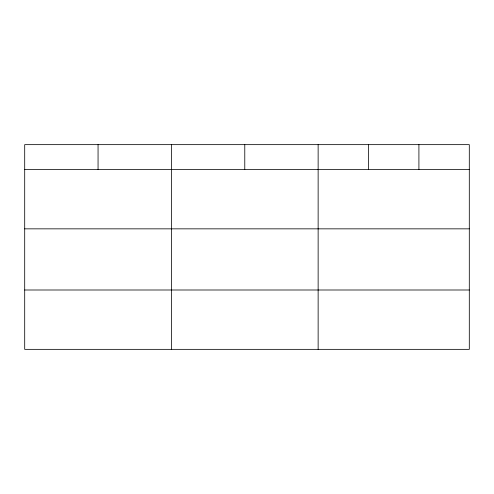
<?xml version="1.0" encoding="UTF-8"?>
<svg xmlns="http://www.w3.org/2000/svg" width="494" height="494" viewBox="0 0 494 494"><rect width="100%" height="100%" fill="white"/><g stroke="black" fill="none" stroke-linecap="round" stroke-linejoin="round"><path stroke-width="0.74" d="M469.3 228.846L469.3 144.649L24.7 144.649L24.7 349.351L469.3 349.351L469.3 228.846L24.7 228.846M24.7 169.485L469.3 169.485M24.7 289.997L469.3 289.997M418.912 144.649L418.912 169.485M368.524 144.649L368.524 169.485M318.136 144.649L318.136 349.351M244.777 144.649L244.777 169.485M171.418 144.649L171.418 349.351M98.059 144.649L98.059 169.485"/></g></svg>
